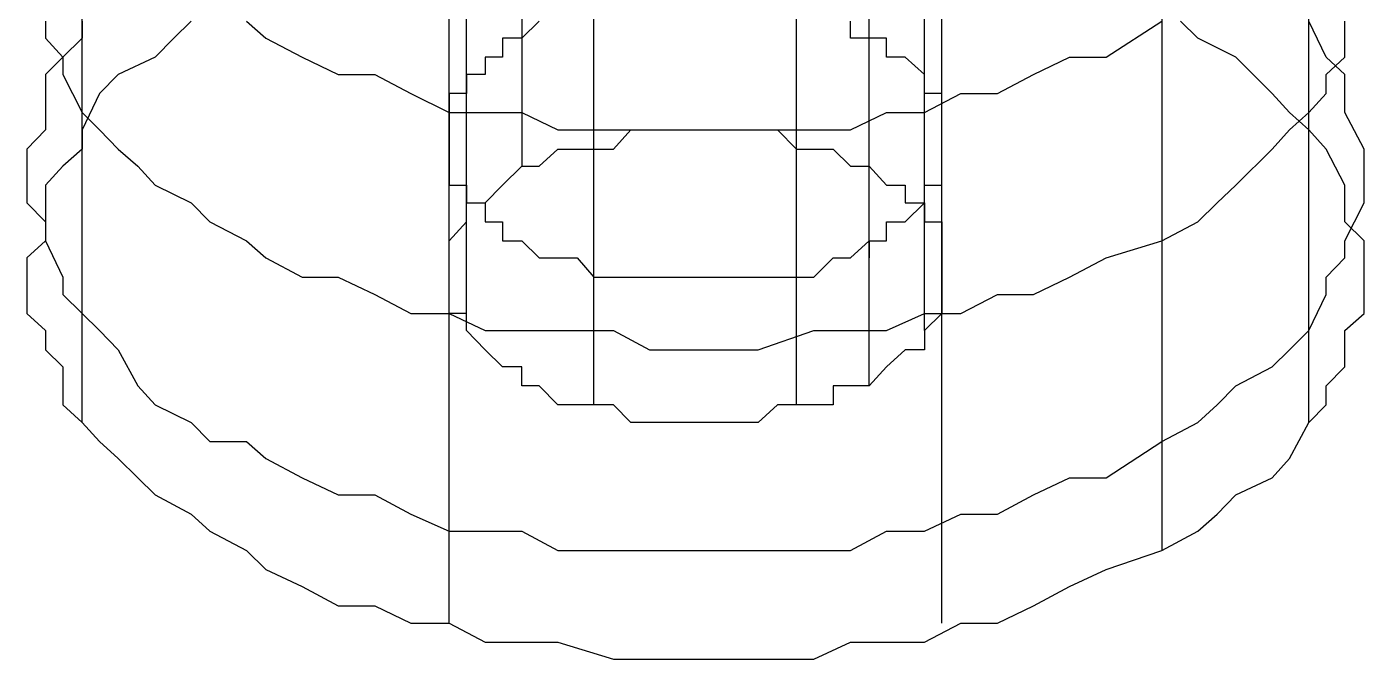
# Model space of a CAD drawing. Header units: millimetres. Extents: x 0 to 2112, y 8 to 1252.
# Drawn here: x 1160.46 to 1179.75, y 684.56 to 693.68 of the extents above; entities that cross this region are included whole.
import ezdxf

# ---------------------------------------------------------------- set-up
doc = ezdxf.new("R2010")
doc.units = ezdxf.units.MM
doc.layers.get('0').update_dxf_attribs({"linetype": 'CONTINUOUS'})

msp = doc.modelspace()

# ---------------------------------------------------------------- linework, layer by layer
at = {"color": 9}
for p, q in [((1168.64, 691.914), (1168.64, 707.454)), ((1171.56, 691.914), (1171.56, 707.454)), ((1167.6, 707.207), (1167.6, 691.667)), ((1167.6, 707.207), (1167.6, 691.667)), ((1166.8, 690.866), (1166.8, 706.406)), ((1173.41, 690.866), (1173.41, 706.406)), ((1166.8, 689.296), (1166.8, 704.836)), ((1173.41, 689.296), (1173.41, 704.836)), ((1161.26, 692.189), (1161.26, 704.314)), ((1172.61, 688.499), (1172.61, 704.314)), ((1172.61, 688.499), (1172.61, 704.314)), ((1178.95, 692.189), (1178.95, 704.314)), ((1168.64, 688.224), (1168.64, 703.788)), ((1171.56, 688.224), (1171.56, 703.788)), ((1161.26, 687.973), (1161.26, 700.098)), ((1178.95, 687.973), (1178.95, 700.098)), ((1176.83, 698.25), (1176.83, 686.128)), ((1176.83, 698.25), (1176.83, 686.128)), ((1166.55, 685.08), (1166.55, 697.205)), ((1173.66, 685.08), (1173.66, 697.205)), ((1160.73, 693.759), (1160.73, 693.512)), ((1161.26, 693.759), (1161.26, 693.512)), ((1162.83, 693.759), (1162.58, 693.512)), ((1162.83, 693.759), (1162.58, 693.512)), ((1163.63, 693.759), (1163.91, 693.512)), ((1167.85, 693.759), (1167.6, 693.512)), ((1172.34, 693.512), (1172.34, 693.759)), ((1176.03, 693.237), (1176.83, 693.759)), ((1176.83, 693.759), (1176.83, 693.512)), ((1177.35, 693.512), (1177.1, 693.759)), ((1177.35, 693.512), (1177.1, 693.759)), ((1179.2, 693.237), (1178.95, 693.759)), ((1179.47, 693.237), (1179.47, 693.759)), ((1160.73, 693.512), (1160.98, 693.237)), ((1161.26, 693.512), (1160.98, 693.237)), ((1162.58, 693.512), (1162.31, 693.237)), ((1162.58, 693.512), (1162.31, 693.237)), ((1163.91, 693.512), (1164.43, 693.237)), ((1167.6, 693.512), (1167.32, 693.512)), ((1167.32, 693.512), (1167.32, 693.237)), ((1167.6, 693.512), (1167.6, 693.237)), ((1172.61, 693.512), (1172.34, 693.512)), ((1172.86, 693.512), (1172.61, 693.512)), ((1172.86, 693.237), (1172.86, 693.512)), ((1177.9, 693.237), (1177.35, 693.512)), ((1177.9, 693.237), (1177.35, 693.512)), ((1160.98, 693.237), (1160.73, 692.99)), ((1160.98, 693.237), (1160.98, 692.99)), ((1162.31, 693.237), (1161.78, 692.99)), ((1162.31, 693.237), (1161.78, 692.99)), ((1164.43, 693.237), (1164.95, 692.99)), ((1167.32, 693.237), (1167.07, 693.237)), ((1167.07, 693.237), (1167.07, 692.99)), ((1173.13, 693.237), (1172.86, 693.237)), ((1173.41, 692.99), (1173.13, 693.237)), ((1173.13, 693.237), (1173.13, 693.237)), ((1174.98, 692.99), (1175.5, 693.237)), ((1175.5, 693.237), (1176.03, 693.237)), ((1178.15, 692.99), (1177.9, 693.237)), ((1178.15, 692.99), (1177.9, 693.237)), ((1179.47, 692.99), (1179.2, 693.237)), ((1179.2, 692.99), (1179.47, 693.237)), ((1160.73, 692.99), (1160.73, 692.439)), ((1160.98, 692.99), (1161.26, 692.439)), ((1161.78, 692.99), (1161.51, 692.714)), ((1161.78, 692.99), (1161.51, 692.714)), ((1164.95, 692.99), (1165.48, 692.99)), ((1165.48, 692.99), (1166, 692.714)), ((1167.07, 692.99), (1166.8, 692.99)), ((1166.8, 692.99), (1166.8, 692.99)), ((1166.8, 692.99), (1166.8, 692.714)), ((1173.41, 692.714), (1173.41, 692.99)), ((1173.41, 692.99), (1173.41, 692.99)), ((1174.46, 692.714), (1174.98, 692.99)), ((1178.42, 692.714), (1178.15, 692.99)), ((1178.42, 692.714), (1178.15, 692.99)), ((1179.2, 692.714), (1179.2, 692.99)), ((1179.47, 692.714), (1179.47, 692.99)), ((1161.51, 692.714), (1161.26, 692.189)), ((1161.51, 692.714), (1161.26, 692.189)), ((1166, 692.714), (1166.55, 692.439)), ((1166.8, 692.714), (1166.55, 692.714)), ((1166.55, 692.714), (1166.55, 692.439)), ((1173.41, 692.439), (1173.93, 692.714)), ((1173.66, 692.714), (1173.41, 692.714)), ((1173.66, 692.439), (1173.66, 692.714)), ((1173.93, 692.714), (1174.46, 692.714)), ((1178.67, 692.439), (1178.42, 692.714)), ((1178.67, 692.439), (1178.42, 692.714)), ((1178.95, 692.439), (1179.2, 692.714)), ((1179.47, 692.439), (1179.47, 692.714)), ((1160.73, 692.439), (1160.73, 692.189)), ((1161.26, 692.439), (1161.51, 692.189)), ((1166.55, 692.439), (1167.07, 692.439)), ((1166.55, 692.439), (1166.55, 692.439)), ((1166.55, 692.439), (1166.55, 692.189)), ((1167.07, 692.439), (1167.6, 692.439)), ((1167.6, 692.439), (1168.12, 692.189)), ((1172.34, 692.189), (1172.86, 692.439)), ((1172.86, 692.439), (1173.41, 692.439)), ((1173.66, 692.189), (1173.66, 692.439)), ((1173.66, 692.439), (1173.66, 692.439)), ((1173.66, 692.439), (1173.66, 692.439)), ((1178.95, 692.189), (1178.67, 692.439)), ((1178.67, 692.189), (1178.95, 692.439)), ((1178.95, 692.189), (1178.67, 692.439)), ((1179.75, 691.914), (1179.47, 692.439)), ((1160.73, 692.189), (1160.46, 691.914)), ((1161.26, 692.189), (1161.26, 691.914)), ((1161.26, 692.189), (1161.26, 691.914)), ((1161.51, 692.189), (1161.78, 691.914)), ((1166.55, 692.189), (1166.55, 692.189)), ((1166.55, 692.189), (1166.55, 691.914)), ((1168.12, 692.189), (1168.92, 692.189)), ((1168.92, 692.189), (1169.44, 692.189)), ((1168.92, 691.914), (1169.17, 692.189)), ((1168.92, 691.914), (1169.17, 692.189)), ((1169.17, 692.189), (1169.17, 692.189)), ((1169.17, 692.189), (1169.44, 692.189)), ((1169.17, 692.189), (1169.17, 692.189)), ((1169.17, 692.189), (1169.44, 692.189)), ((1169.44, 692.189), (1169.97, 692.189)), ((1169.44, 692.189), (1169.72, 692.189)), ((1169.44, 692.189), (1169.72, 692.189)), ((1169.72, 692.189), (1169.97, 692.189)), ((1169.72, 692.189), (1169.97, 692.189)), ((1169.97, 692.189), (1170.49, 692.189)), ((1169.97, 692.189), (1170.24, 692.189)), ((1169.97, 692.189), (1170.24, 692.189)), ((1170.24, 692.189), (1170.49, 692.189)), ((1170.24, 692.189), (1170.49, 692.189)), ((1170.49, 692.189), (1171.01, 692.189)), ((1170.49, 692.189), (1170.49, 692.189)), ((1170.49, 692.189), (1170.76, 692.189)), ((1170.49, 692.189), (1170.49, 692.189)), ((1170.49, 692.189), (1170.76, 692.189)), ((1170.76, 692.189), (1171.01, 692.189)), ((1170.76, 692.189), (1171.01, 692.189)), ((1171.01, 692.189), (1171.81, 692.189)), ((1171.01, 692.189), (1171.29, 692.189)), ((1171.01, 692.189), (1171.29, 692.189)), ((1171.29, 692.189), (1171.56, 691.914)), ((1171.29, 692.189), (1171.56, 691.914)), ((1171.81, 692.189), (1172.34, 692.189)), ((1173.66, 691.914), (1173.66, 692.189)), ((1173.66, 692.189), (1173.66, 692.189)), ((1178.42, 691.914), (1178.67, 692.189)), ((1179.2, 691.914), (1178.95, 692.189)), ((1179.2, 691.914), (1178.95, 692.189)), ((1160.46, 691.914), (1160.46, 691.392)), ((1161.26, 691.914), (1160.98, 691.667)), ((1161.26, 691.914), (1160.98, 691.667)), ((1161.78, 691.914), (1162.06, 691.667)), ((1166.55, 691.914), (1166.55, 691.914)), ((1166.55, 691.914), (1166.55, 691.667)), ((1167.85, 691.667), (1168.12, 691.914)), ((1167.85, 691.667), (1168.12, 691.914)), ((1168.12, 691.914), (1168.4, 691.914)), ((1168.12, 691.914), (1168.4, 691.914)), ((1168.4, 691.914), (1168.4, 691.914)), ((1168.4, 691.914), (1168.64, 691.914)), ((1168.4, 691.914), (1168.4, 691.914)), ((1168.4, 691.914), (1168.64, 691.914)), ((1168.64, 691.914), (1168.92, 691.914)), ((1168.64, 691.914), (1168.92, 691.914)), ((1171.56, 691.914), (1171.56, 691.914)), ((1171.56, 691.914), (1171.81, 691.914)), ((1171.56, 691.914), (1171.56, 691.914)), ((1171.56, 691.914), (1171.81, 691.914)), ((1171.81, 691.914), (1172.09, 691.914)), ((1171.81, 691.914), (1172.09, 691.914)), ((1172.09, 691.914), (1172.34, 691.667)), ((1172.09, 691.914), (1172.34, 691.667)), ((1173.66, 691.667), (1173.66, 691.914)), ((1173.66, 691.914), (1173.66, 691.914)), ((1177.9, 691.392), (1178.42, 691.914)), ((1179.47, 691.392), (1179.2, 691.914)), ((1179.47, 691.392), (1179.2, 691.914)), ((1179.75, 691.667), (1179.75, 691.914)), ((1160.98, 691.667), (1160.73, 691.392)), ((1160.98, 691.667), (1160.73, 691.392)), ((1162.06, 691.667), (1162.31, 691.392)), ((1166.55, 691.667), (1166.55, 691.667)), ((1166.55, 691.667), (1166.55, 691.392)), ((1167.32, 691.392), (1167.6, 691.667)), ((1167.32, 691.392), (1167.6, 691.667)), ((1167.6, 691.667), (1167.6, 691.667)), ((1167.6, 691.667), (1167.85, 691.667)), ((1167.6, 691.667), (1167.6, 691.667)), ((1167.6, 691.667), (1167.85, 691.667)), ((1172.34, 691.667), (1172.34, 691.667)), ((1172.34, 691.667), (1172.61, 691.667)), ((1172.34, 691.667), (1172.34, 691.667)), ((1172.34, 691.667), (1172.61, 691.667)), ((1172.61, 691.667), (1172.86, 691.392)), ((1172.61, 691.667), (1172.86, 691.392)), ((1173.66, 691.392), (1173.66, 691.667)), ((1173.66, 691.667), (1173.66, 691.667)), ((1179.75, 691.392), (1179.75, 691.667)), ((1160.46, 691.392), (1160.46, 691.141)), ((1160.73, 691.392), (1160.73, 691.141)), ((1160.73, 691.392), (1160.73, 691.141)), ((1162.31, 691.392), (1162.83, 691.141)), ((1166.55, 691.392), (1166.8, 691.392)), ((1166.8, 691.392), (1166.8, 691.141)), ((1167.07, 691.141), (1167.32, 691.392)), ((1167.07, 691.141), (1167.32, 691.392)), ((1172.86, 691.392), (1172.86, 691.392)), ((1172.86, 691.392), (1173.13, 691.392)), ((1172.86, 691.392), (1172.86, 691.392)), ((1172.86, 691.392), (1173.13, 691.392)), ((1173.13, 691.392), (1173.13, 691.141)), ((1173.13, 691.392), (1173.13, 691.141)), ((1173.41, 691.141), (1173.41, 691.392)), ((1173.41, 691.392), (1173.66, 691.392)), ((1177.63, 691.141), (1177.9, 691.392)), ((1179.47, 691.141), (1179.47, 691.392)), ((1179.47, 691.141), (1179.47, 691.392)), ((1179.75, 691.141), (1179.75, 691.392)), ((1160.46, 691.141), (1160.73, 690.866)), ((1160.73, 691.141), (1160.73, 690.591)), ((1160.73, 691.141), (1160.73, 690.591)), ((1162.83, 691.141), (1163.1, 690.866)), ((1166.8, 691.141), (1166.8, 691.141)), ((1166.8, 691.141), (1167.07, 691.141)), ((1166.8, 690.866), (1166.8, 691.141)), ((1166.8, 691.141), (1167.07, 691.141)), ((1166.8, 690.866), (1166.8, 691.141)), ((1166.8, 691.141), (1167.07, 691.141)), ((1167.07, 691.141), (1167.07, 690.866)), ((1167.07, 691.141), (1167.07, 691.141)), ((1167.07, 691.141), (1167.07, 691.141)), ((1173.13, 690.866), (1173.41, 691.141)), ((1173.13, 691.141), (1173.41, 691.141)), ((1173.13, 691.141), (1173.41, 691.141)), ((1173.41, 691.141), (1173.41, 691.141)), ((1173.41, 691.141), (1173.41, 690.866)), ((1173.41, 691.141), (1173.41, 690.866)), ((1177.35, 690.866), (1177.63, 691.141)), ((1179.47, 690.866), (1179.47, 691.141)), ((1179.47, 690.591), (1179.75, 691.141)), ((1179.47, 690.866), (1179.47, 691.141)), ((1160.73, 690.866), (1160.73, 690.591)), ((1163.1, 690.866), (1163.63, 690.591)), ((1166.55, 690.591), (1166.8, 690.866)), ((1166.55, 690.591), (1166.8, 690.866)), ((1166.8, 690.866), (1166.8, 690.866)), ((1166.8, 690.866), (1166.8, 690.866)), ((1167.07, 690.866), (1167.32, 690.866)), ((1167.32, 690.866), (1167.32, 690.591)), ((1172.86, 690.591), (1172.86, 690.866)), ((1172.86, 690.866), (1173.13, 690.866)), ((1173.13, 690.866), (1173.13, 690.866)), ((1173.41, 690.866), (1173.41, 690.866)), ((1173.41, 690.866), (1173.66, 690.866)), ((1173.41, 690.866), (1173.41, 690.866)), ((1173.41, 690.866), (1173.66, 690.866)), ((1173.66, 690.866), (1173.66, 690.591)), ((1173.66, 690.866), (1173.66, 690.591)), ((1176.83, 690.591), (1177.35, 690.866)), ((1179.75, 690.591), (1179.47, 690.866)), ((1179.75, 690.591), (1179.47, 690.866)), ((1160.73, 690.591), (1160.46, 690.344)), ((1160.73, 690.591), (1160.46, 690.344)), ((1160.73, 690.591), (1160.98, 690.069)), ((1163.63, 690.591), (1163.91, 690.344)), ((1166.55, 690.344), (1166.55, 690.591)), ((1166.55, 690.591), (1166.55, 690.591)), ((1166.55, 690.344), (1166.55, 690.591)), ((1166.55, 690.591), (1166.55, 690.591)), ((1167.32, 690.591), (1167.6, 690.591)), ((1167.6, 690.591), (1167.6, 690.591)), ((1167.6, 690.591), (1167.85, 690.344)), ((1172.34, 690.344), (1172.61, 690.591)), ((1172.61, 690.591), (1172.86, 690.591)), ((1172.61, 690.591), (1172.61, 690.344)), ((1173.66, 690.591), (1173.66, 690.591)), ((1173.66, 690.591), (1173.66, 690.344)), ((1173.66, 690.591), (1173.66, 690.591)), ((1173.66, 690.591), (1173.66, 690.344)), ((1176.03, 690.344), (1176.83, 690.591)), ((1176.83, 690.591), (1176.83, 690.344)), ((1179.47, 690.344), (1179.47, 690.591)), ((1179.75, 690.069), (1179.75, 690.591)), ((1179.75, 690.069), (1179.75, 690.591)), ((1160.46, 690.344), (1160.46, 690.069)), ((1160.46, 690.344), (1160.46, 690.069)), ((1163.91, 690.344), (1164.43, 690.069)), ((1166.55, 690.069), (1166.55, 690.344)), ((1166.55, 690.344), (1166.55, 690.344)), ((1166.55, 690.069), (1166.55, 690.344)), ((1166.55, 690.344), (1166.55, 690.344)), ((1167.85, 690.344), (1167.85, 690.344)), ((1167.85, 690.344), (1168.12, 690.344)), ((1168.12, 690.344), (1168.4, 690.344)), ((1168.4, 690.344), (1168.64, 690.069)), ((1171.81, 690.069), (1172.09, 690.344)), ((1172.09, 690.344), (1172.09, 690.344)), ((1172.09, 690.344), (1172.34, 690.344)), ((1173.66, 690.344), (1173.66, 690.344)), ((1173.66, 690.344), (1173.66, 690.069)), ((1173.66, 690.344), (1173.66, 690.344)), ((1173.66, 690.344), (1173.66, 690.069)), ((1175.5, 690.069), (1176.03, 690.344)), ((1179.2, 690.069), (1179.47, 690.344)), ((1160.46, 690.069), (1160.46, 689.543)), ((1160.46, 690.069), (1160.46, 689.543)), ((1160.98, 690.069), (1160.98, 689.818)), ((1164.43, 690.069), (1164.95, 690.069)), ((1164.95, 690.069), (1165.48, 689.818)), ((1166.55, 689.818), (1166.55, 690.069)), ((1166.55, 690.069), (1166.55, 690.069)), ((1166.55, 689.818), (1166.55, 690.069)), ((1166.55, 690.069), (1166.55, 690.069)), ((1168.64, 690.069), (1168.64, 690.069)), ((1168.64, 690.069), (1168.92, 690.069)), ((1168.92, 690.069), (1169.17, 690.069)), ((1169.17, 690.069), (1169.44, 690.069)), ((1169.44, 690.069), (1169.72, 690.069)), ((1169.72, 690.069), (1169.72, 690.069)), ((1169.72, 690.069), (1169.97, 690.069)), ((1169.97, 690.069), (1170.24, 690.069)), ((1170.24, 690.069), (1170.49, 690.069)), ((1170.49, 690.069), (1170.76, 690.069)), ((1170.76, 690.069), (1171.01, 690.069)), ((1171.01, 690.069), (1171.01, 690.069)), ((1171.01, 690.069), (1171.29, 690.069)), ((1171.29, 690.069), (1171.56, 690.069)), ((1171.56, 690.069), (1171.81, 690.069)), ((1173.66, 690.069), (1173.66, 690.069)), ((1173.66, 690.069), (1173.66, 689.818)), ((1173.66, 690.069), (1173.66, 690.069)), ((1173.66, 690.069), (1173.66, 689.818)), ((1174.98, 689.818), (1175.5, 690.069)), ((1179.2, 689.818), (1179.2, 690.069)), ((1179.75, 689.818), (1179.75, 690.069)), ((1179.75, 689.818), (1179.75, 690.069)), ((1160.98, 689.818), (1161.26, 689.543)), ((1165.48, 689.818), (1166, 689.543)), ((1166.55, 689.543), (1166.55, 689.818)), ((1166.55, 689.818), (1166.55, 689.818)), ((1166.55, 689.543), (1166.55, 689.818)), ((1166.55, 689.818), (1166.55, 689.818)), ((1173.66, 689.818), (1173.66, 689.818)), ((1173.66, 689.818), (1173.66, 689.543)), ((1173.66, 689.818), (1173.66, 689.818)), ((1173.66, 689.818), (1173.66, 689.543)), ((1173.93, 689.543), (1174.46, 689.818)), ((1174.46, 689.818), (1174.98, 689.818)), ((1178.95, 689.296), (1179.2, 689.818)), ((1179.75, 689.543), (1179.75, 689.818)), ((1179.75, 689.543), (1179.75, 689.818)), ((1160.46, 689.543), (1160.73, 689.296)), ((1160.46, 689.543), (1160.73, 689.296)), ((1161.26, 689.543), (1161.51, 689.296)), ((1166, 689.543), (1166.55, 689.543)), ((1166.55, 689.543), (1167.07, 689.296)), ((1166.8, 689.543), (1166.55, 689.543)), ((1166.55, 689.543), (1166.55, 689.543)), ((1166.8, 689.543), (1166.55, 689.543)), ((1166.55, 689.543), (1166.55, 689.543)), ((1166.8, 689.296), (1166.8, 689.543)), ((1166.8, 689.296), (1166.8, 689.543)), ((1172.86, 689.296), (1173.41, 689.543)), ((1173.41, 689.543), (1173.93, 689.543)), ((1173.66, 689.543), (1173.41, 689.296)), ((1173.66, 689.543), (1173.41, 689.296)), ((1173.66, 689.543), (1173.66, 689.543)), ((1173.66, 689.543), (1173.66, 689.543)), ((1179.47, 689.296), (1179.75, 689.543)), ((1179.47, 689.296), (1179.75, 689.543)), ((1160.73, 689.296), (1160.73, 689.021)), ((1160.73, 689.296), (1160.73, 689.021)), ((1161.51, 689.296), (1161.78, 689.021)), ((1167.07, 689.021), (1166.8, 689.296)), ((1166.8, 689.296), (1166.8, 689.296)), ((1167.07, 689.021), (1166.8, 689.296)), ((1166.8, 689.296), (1166.8, 689.296)), ((1167.07, 689.296), (1167.6, 689.296)), ((1167.6, 689.296), (1168.12, 689.296)), ((1168.12, 689.296), (1168.92, 689.296)), ((1168.92, 689.296), (1169.44, 689.021)), ((1171.01, 689.021), (1171.81, 689.296)), ((1171.81, 689.296), (1172.34, 689.296)), ((1172.34, 689.296), (1172.86, 689.296)), ((1173.41, 689.296), (1173.41, 689.296)), ((1173.41, 689.296), (1173.41, 689.021)), ((1173.41, 689.296), (1173.41, 689.296)), ((1173.41, 689.296), (1173.41, 689.021)), ((1178.67, 689.021), (1178.95, 689.296)), ((1179.47, 688.774), (1179.47, 689.296)), ((1179.47, 688.774), (1179.47, 689.296)), ((1160.73, 689.021), (1160.98, 688.774)), ((1160.73, 689.021), (1160.98, 688.774)), ((1161.78, 689.021), (1162.06, 688.499)), ((1167.32, 688.774), (1167.07, 689.021)), ((1167.07, 689.021), (1167.07, 689.021)), ((1167.32, 688.774), (1167.07, 689.021)), ((1167.07, 689.021), (1167.07, 689.021)), ((1169.44, 689.021), (1169.97, 689.021)), ((1169.97, 689.021), (1170.49, 689.021)), ((1170.49, 689.021), (1171.01, 689.021)), ((1173.13, 689.021), (1172.86, 688.774)), ((1173.13, 689.021), (1172.86, 688.774)), ((1173.41, 689.021), (1173.13, 689.021)), ((1173.13, 689.021), (1173.13, 689.021)), ((1173.41, 689.021), (1173.13, 689.021)), ((1173.13, 689.021), (1173.13, 689.021)), ((1178.42, 688.774), (1178.67, 689.021)), ((1160.98, 688.774), (1160.98, 688.224)), ((1160.98, 688.774), (1160.98, 688.224)), ((1167.6, 688.774), (1167.32, 688.774)), ((1167.32, 688.774), (1167.32, 688.774)), ((1167.6, 688.774), (1167.32, 688.774)), ((1167.32, 688.774), (1167.32, 688.774)), ((1167.6, 688.499), (1167.6, 688.774)), ((1167.6, 688.499), (1167.6, 688.774)), ((1172.86, 688.774), (1172.61, 688.499)), ((1172.86, 688.774), (1172.61, 688.499)), ((1177.9, 688.499), (1178.42, 688.774)), ((1179.2, 688.499), (1179.47, 688.774)), ((1179.2, 688.499), (1179.47, 688.774)), ((1162.06, 688.499), (1162.31, 688.224)), ((1167.85, 688.499), (1167.6, 688.499)), ((1167.85, 688.499), (1167.6, 688.499)), ((1168.12, 688.224), (1167.85, 688.499)), ((1167.85, 688.499), (1167.85, 688.499)), ((1168.12, 688.224), (1167.85, 688.499)), ((1167.85, 688.499), (1167.85, 688.499)), ((1172.34, 688.499), (1172.09, 688.499)), ((1172.09, 688.499), (1172.09, 688.224)), ((1172.34, 688.499), (1172.09, 688.499)), ((1172.09, 688.499), (1172.09, 688.224)), ((1172.61, 688.499), (1172.34, 688.499)), ((1172.61, 688.499), (1172.34, 688.499)), ((1172.61, 688.499), (1172.61, 688.499)), ((1172.61, 688.499), (1172.61, 688.499)), ((1177.63, 688.224), (1177.9, 688.499)), ((1179.2, 688.224), (1179.2, 688.499)), ((1179.2, 688.224), (1179.2, 688.499)), ((1160.98, 688.224), (1161.26, 687.973)), ((1160.98, 688.224), (1161.26, 687.973)), ((1162.31, 688.224), (1162.83, 687.973)), ((1168.4, 688.224), (1168.12, 688.224)), ((1168.4, 688.224), (1168.12, 688.224)), ((1168.64, 688.224), (1168.4, 688.224)), ((1168.64, 688.224), (1168.4, 688.224)), ((1168.92, 688.224), (1168.64, 688.224)), ((1168.64, 688.224), (1168.64, 688.224)), ((1168.92, 688.224), (1168.64, 688.224)), ((1168.64, 688.224), (1168.64, 688.224)), ((1169.17, 687.973), (1168.92, 688.224)), ((1169.17, 687.973), (1168.92, 688.224)), ((1171.29, 688.224), (1171.01, 687.973)), ((1171.29, 688.224), (1171.01, 687.973)), ((1171.56, 688.224), (1171.29, 688.224)), ((1171.56, 688.224), (1171.29, 688.224)), ((1171.81, 688.224), (1171.56, 688.224)), ((1171.81, 688.224), (1171.56, 688.224)), ((1172.09, 688.224), (1171.81, 688.224)), ((1172.09, 688.224), (1171.81, 688.224)), ((1177.35, 687.973), (1177.63, 688.224)), ((1178.95, 687.973), (1179.2, 688.224)), ((1178.95, 687.973), (1179.2, 688.224)), ((1161.26, 687.973), (1161.51, 687.698)), ((1161.26, 687.973), (1161.51, 687.698)), ((1162.83, 687.973), (1163.1, 687.698)), ((1169.44, 687.973), (1169.17, 687.973)), ((1169.44, 687.973), (1169.17, 687.973)), ((1169.72, 687.973), (1169.44, 687.973)), ((1169.72, 687.973), (1169.44, 687.973)), ((1169.97, 687.973), (1169.72, 687.973)), ((1169.72, 687.973), (1169.72, 687.973)), ((1169.97, 687.973), (1169.72, 687.973)), ((1169.72, 687.973), (1169.72, 687.973)), ((1170.24, 687.973), (1169.97, 687.973)), ((1170.24, 687.973), (1169.97, 687.973)), ((1170.49, 687.973), (1170.24, 687.973)), ((1170.49, 687.973), (1170.24, 687.973)), ((1170.76, 687.973), (1170.49, 687.973)), ((1170.76, 687.973), (1170.49, 687.973)), ((1171.01, 687.973), (1170.76, 687.973)), ((1171.01, 687.973), (1170.76, 687.973)), ((1171.01, 687.973), (1171.01, 687.973)), ((1171.01, 687.973), (1171.01, 687.973)), ((1176.83, 687.698), (1177.35, 687.973)), ((1178.67, 687.451), (1178.95, 687.973)), ((1178.67, 687.451), (1178.95, 687.973)), ((1161.51, 687.698), (1161.78, 687.451)), ((1161.51, 687.698), (1161.78, 687.451)), ((1163.1, 687.698), (1163.63, 687.698)), ((1163.63, 687.698), (1163.91, 687.451)), ((1176.03, 687.176), (1176.83, 687.698)), ((1176.83, 687.698), (1176.83, 687.451)), ((1161.78, 687.451), (1162.06, 687.176)), ((1161.78, 687.451), (1162.06, 687.176)), ((1163.91, 687.451), (1164.43, 687.176)), ((1178.42, 687.176), (1178.67, 687.451)), ((1178.42, 687.176), (1178.67, 687.451)), ((1162.06, 687.176), (1162.31, 686.929)), ((1162.06, 687.176), (1162.31, 686.929)), ((1164.43, 687.176), (1164.95, 686.929)), ((1174.98, 686.929), (1175.5, 687.176)), ((1175.5, 687.176), (1176.03, 687.176)), ((1177.9, 686.929), (1178.42, 687.176)), ((1177.9, 686.929), (1178.42, 687.176)), ((1162.31, 686.929), (1162.83, 686.65)), ((1162.31, 686.929), (1162.83, 686.65)), ((1164.95, 686.929), (1165.48, 686.929)), ((1165.48, 686.929), (1166, 686.65)), ((1174.46, 686.65), (1174.98, 686.929)), ((1177.63, 686.65), (1177.9, 686.929)), ((1177.63, 686.65), (1177.9, 686.929)), ((1162.83, 686.65), (1163.1, 686.403)), ((1162.83, 686.65), (1163.1, 686.403)), ((1166, 686.65), (1166.55, 686.403)), ((1173.41, 686.403), (1173.93, 686.65)), ((1173.93, 686.65), (1174.46, 686.65)), ((1177.35, 686.403), (1177.63, 686.65)), ((1177.35, 686.403), (1177.63, 686.65)), ((1163.1, 686.403), (1163.63, 686.128)), ((1163.1, 686.403), (1163.63, 686.128)), ((1166.55, 686.403), (1167.07, 686.403)), ((1167.07, 686.403), (1167.6, 686.403)), ((1167.6, 686.403), (1168.12, 686.128)), ((1172.34, 686.128), (1172.86, 686.403)), ((1172.86, 686.403), (1173.41, 686.403)), ((1176.83, 686.128), (1177.35, 686.403)), ((1176.83, 686.128), (1177.35, 686.403)), ((1163.63, 686.128), (1163.91, 685.853)), ((1163.63, 686.128), (1163.91, 685.853)), ((1168.12, 686.128), (1168.92, 686.128)), ((1168.92, 686.128), (1169.44, 686.128)), ((1169.44, 686.128), (1169.97, 686.128)), ((1169.97, 686.128), (1170.49, 686.128)), ((1170.49, 686.128), (1171.01, 686.128)), ((1171.01, 686.128), (1171.81, 686.128)), ((1171.81, 686.128), (1172.34, 686.128)), ((1176.03, 685.853), (1176.83, 686.128)), ((1176.03, 685.853), (1176.83, 686.128)), ((1163.91, 685.853), (1164.43, 685.606)), ((1163.91, 685.853), (1164.43, 685.606)), ((1175.5, 685.606), (1176.03, 685.853)), ((1175.5, 685.606), (1176.03, 685.853)), ((1164.43, 685.606), (1164.95, 685.327)), ((1164.43, 685.606), (1164.95, 685.327)), ((1174.98, 685.327), (1175.5, 685.606)), ((1174.98, 685.327), (1175.5, 685.606)), ((1164.95, 685.327), (1165.48, 685.327)), ((1164.95, 685.327), (1165.48, 685.327)), ((1165.48, 685.327), (1166, 685.08)), ((1165.48, 685.327), (1166, 685.08)), ((1174.46, 685.08), (1174.98, 685.327)), ((1174.46, 685.08), (1174.98, 685.327)), ((1166, 685.08), (1166.55, 685.08)), ((1166, 685.08), (1166.55, 685.08)), ((1166.55, 685.08), (1167.07, 684.805)), ((1166.55, 685.08), (1167.07, 684.805)), ((1173.41, 684.805), (1173.93, 685.08)), ((1173.41, 684.805), (1173.93, 685.08)), ((1173.93, 685.08), (1174.46, 685.08)), ((1173.93, 685.08), (1174.46, 685.08)), ((1167.07, 684.805), (1167.6, 684.805)), ((1167.07, 684.805), (1167.6, 684.805)), ((1167.6, 684.805), (1168.12, 684.805)), ((1167.6, 684.805), (1168.12, 684.805)), ((1168.12, 684.805), (1168.92, 684.558)), ((1168.12, 684.805), (1168.92, 684.558)), ((1171.81, 684.558), (1172.34, 684.805)), ((1171.81, 684.558), (1172.34, 684.805)), ((1172.34, 684.805), (1172.86, 684.805)), ((1172.34, 684.805), (1172.86, 684.805)), ((1172.86, 684.805), (1173.41, 684.805)), ((1172.86, 684.805), (1173.41, 684.805)), ((1168.92, 684.558), (1169.44, 684.558)), ((1168.92, 684.558), (1169.44, 684.558)), ((1169.44, 684.558), (1169.97, 684.558)), ((1169.44, 684.558), (1169.97, 684.558)), ((1169.97, 684.558), (1170.49, 684.558)), ((1169.97, 684.558), (1170.49, 684.558)), ((1170.49, 684.558), (1171.01, 684.558)), ((1170.49, 684.558), (1171.01, 684.558)), ((1171.01, 684.558), (1171.81, 684.558)), ((1171.01, 684.558), (1171.81, 684.558))]:
    msp.add_line(p, q, dxfattribs=at)

doc.saveas('drawing.dxf')
